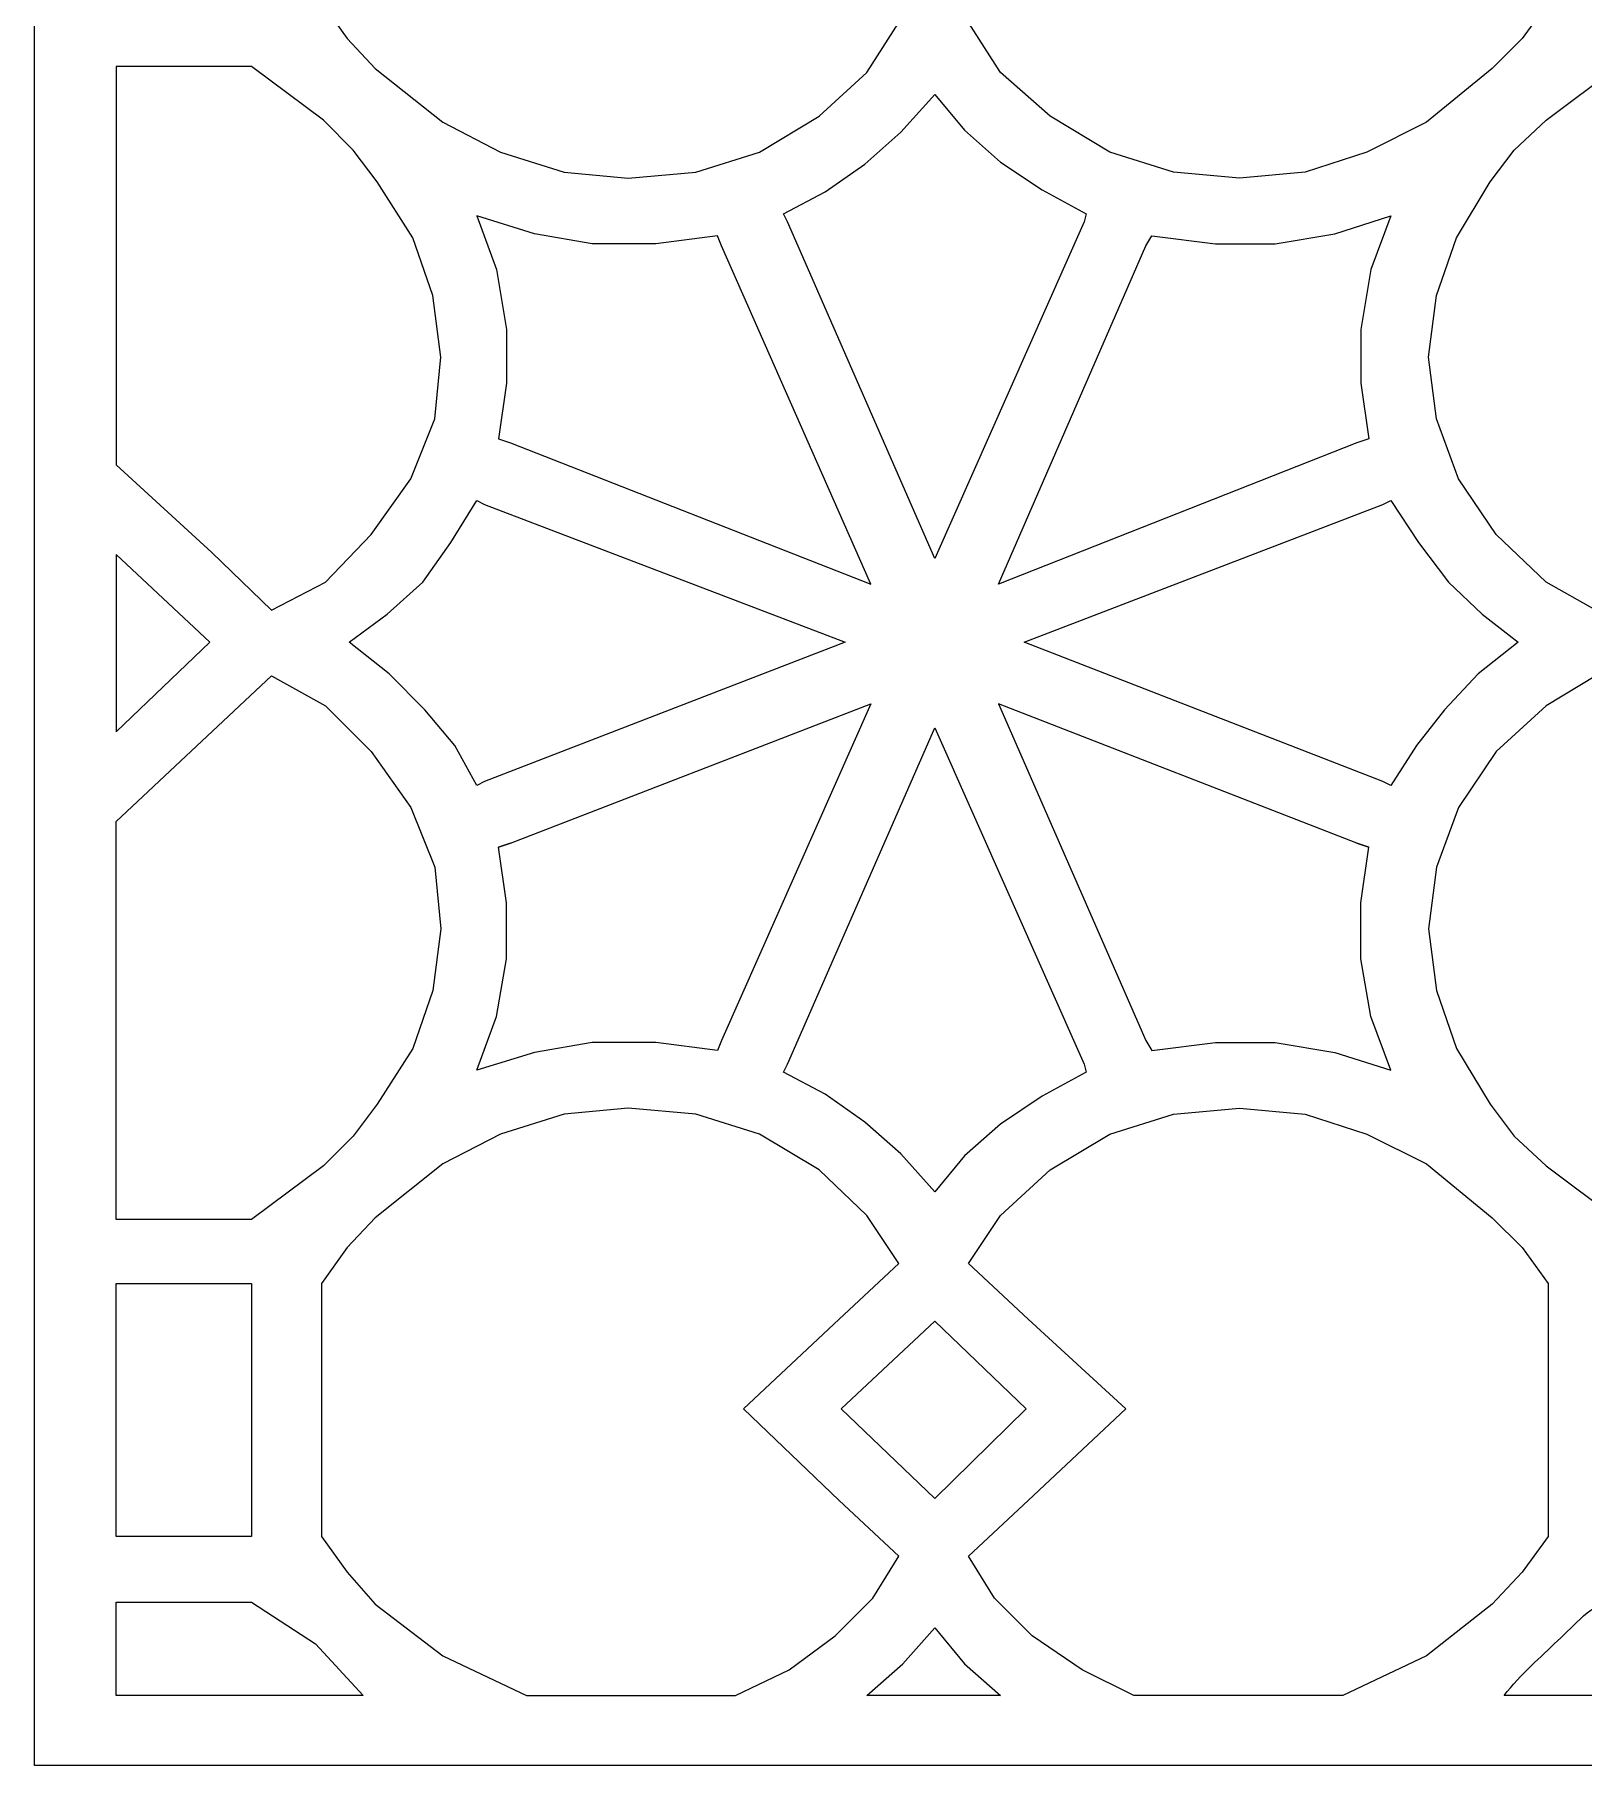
# Model space of a CAD drawing. Header units: centimetres. Extents: x -17.77 to -9.25, y -9 to -0.3.
# Drawn here: x -17.77 to -13.925, y -9 to -4.703 of the extents above; entities that cross this region are included whole.
import ezdxf

# ---------------------------------------------------------------- set-up
doc = ezdxf.new("R2010")
doc.units = ezdxf.units.CM
doc.header["$MEASUREMENT"] = 0
doc.layers.add('layer 1', color=7, linetype='Continuous')

msp = doc.modelspace()

# ---------------------------------------------------------------- linework, layer by layer
at = {"layer": 'layer 1', "color": 250}
for points, knots in [([(-9.24594, -9.00021), (-9.24594, -9.00021), (-9.24594, -1.95928), (-9.24594, -1.95928), (-9.24594, -1.95928), (-9.24594, -1.95928), (-9.24594, -0.2979), (-9.24594, -0.2979), (-9.24594, -0.2979), (-9.24594, -0.2979), (-12.1533, -0.2979), (-12.1533, -0.2979), (-12.1533, -0.2979), (-12.1533, -0.2979), (-14.85791, -0.2979), (-14.85791, -0.2979), (-14.85791, -0.2979), (-14.85791, -0.2979), (-17.77022, -0.2979), (-17.77022, -0.2979), (-17.77022, -0.2979), (-17.77022, -0.2979), (-17.77022, -1.95928), (-17.77022, -1.95928), (-17.77022, -1.95928), (-17.77022, -1.95928), (-17.77022, -9.00021), (-17.77022, -9.00021), (-17.77022, -9.00021), (-17.77022, -9.00021), (-9.24594, -9.00021), (-9.24594, -9.00021)], [0, 0, 0, 0, 0.1111111, 0.1111111, 0.1111111, 0.1111111, 0.2222222, 0.2222222, 0.2222222, 0.2222222, 0.3333333, 0.3333333, 0.3333333, 0.3333333, 0.4444444, 0.4444444, 0.4444444, 0.4444444, 0.5555556, 0.5555556, 0.5555556, 0.5555556, 0.6666667, 0.6666667, 0.6666667, 0.6666667, 0.7777778, 0.7777778, 0.7777778, 0.7777778, 1, 1, 1, 1]), ([(-15.62435, -4.67376), (-15.62435, -4.67376), (-15.70341, -4.79735), (-15.70341, -4.79735), (-15.70341, -4.79735), (-15.70341, -4.79735), (-15.82212, -4.90617), (-15.82212, -4.90617), (-15.82212, -4.90617), (-15.82212, -4.90617), (-15.97045, -4.99513), (-15.97045, -4.99513), (-15.97045, -4.99513), (-15.97045, -4.99513), (-16.12862, -5.0446), (-16.12862, -5.0446), (-16.12862, -5.0446), (-16.12862, -5.0446), (-16.29674, -5.05948), (-16.29674, -5.05948), (-16.29674, -5.05948), (-16.29674, -5.05948), (-16.455, -5.0446), (-16.455, -5.0446), (-16.455, -5.0446), (-16.455, -5.0446), (-16.61319, -4.99513), (-16.61319, -4.99513), (-16.61319, -4.99513), (-16.61319, -4.99513), (-16.75662, -4.92098), (-16.75662, -4.92098), (-16.75662, -4.92098), (-16.75662, -4.92098), (-16.92471, -4.78748), (-16.92471, -4.78748), (-16.92471, -4.78748), (-16.92471, -4.78748), (-16.99395, -4.71332), (-16.99395, -4.71332), (-16.99395, -4.71332), (-16.99395, -4.71332), (-17.05822, -4.62433), (-17.05822, -4.62433), (-17.05822, -4.62433), (-17.05822, -4.62433), (-17.05822, -4.31285), (-17.05822, -4.31285), (-17.05822, -4.31285), (-17.05822, -4.31285), (-17.05822, -3.99639), (-17.05822, -3.99639), (-17.05822, -3.99639), (-17.05822, -3.99639), (-16.99395, -3.90738), (-16.99395, -3.90738), (-16.99395, -3.90738), (-16.99395, -3.90738), (-16.92471, -3.82828), (-16.92471, -3.82828), (-16.92471, -3.82828), (-16.92471, -3.82828), (-16.75662, -3.69972), (-16.75662, -3.69972), (-16.75662, -3.69972), (-16.75662, -3.69972), (-16.61319, -3.62552), (-16.61319, -3.62552), (-16.61319, -3.62552), (-16.61319, -3.62552), (-16.455, -3.57613), (-16.455, -3.57613), (-16.455, -3.57613), (-16.455, -3.57613), (-16.29674, -3.56126), (-16.29674, -3.56126), (-16.29674, -3.56126), (-16.29674, -3.56126), (-16.12862, -3.57613), (-16.12862, -3.57613), (-16.12862, -3.57613), (-16.12862, -3.57613), (-15.97045, -3.62552), (-15.97045, -3.62552), (-15.97045, -3.62552), (-15.97045, -3.62552), (-15.82212, -3.71457), (-15.82212, -3.71457), (-15.82212, -3.71457), (-15.82212, -3.71457), (-15.70341, -3.82327), (-15.70341, -3.82327), (-15.70341, -3.82327), (-15.70341, -3.82327), (-15.62435, -3.94692), (-15.62435, -3.94692), (-15.62435, -3.94692), (-15.62435, -3.94692), (-15.77263, -4.08538), (-15.77263, -4.08538), (-15.77263, -4.08538), (-15.77263, -4.08538), (-16.01, -4.31285), (-16.01, -4.31285), (-16.01, -4.31285), (-16.01, -4.31285), (-15.62435, -4.67376), (-15.62435, -4.67376)], [0, 0, 0, 0, 0.0357143, 0.0357143, 0.0357143, 0.0357143, 0.0714286, 0.0714286, 0.0714286, 0.0714286, 0.1071429, 0.1071429, 0.1071429, 0.1071429, 0.1428571, 0.1428571, 0.1428571, 0.1428571, 0.1785714, 0.1785714, 0.1785714, 0.1785714, 0.2142857, 0.2142857, 0.2142857, 0.2142857, 0.25, 0.25, 0.25, 0.25, 0.2857143, 0.2857143, 0.2857143, 0.2857143, 0.3214286, 0.3214286, 0.3214286, 0.3214286, 0.3571429, 0.3571429, 0.3571429, 0.3571429, 0.3928571, 0.3928571, 0.3928571, 0.3928571, 0.4285714, 0.4285714, 0.4285714, 0.4285714, 0.4642857, 0.4642857, 0.4642857, 0.4642857, 0.5, 0.5, 0.5, 0.5, 0.5357143, 0.5357143, 0.5357143, 0.5357143, 0.5714286, 0.5714286, 0.5714286, 0.5714286, 0.6071429, 0.6071429, 0.6071429, 0.6071429, 0.6428571, 0.6428571, 0.6428571, 0.6428571, 0.6785714, 0.6785714, 0.6785714, 0.6785714, 0.7142857, 0.7142857, 0.7142857, 0.7142857, 0.75, 0.75, 0.75, 0.75, 0.7857143, 0.7857143, 0.7857143, 0.7857143, 0.8214286, 0.8214286, 0.8214286, 0.8214286, 0.8571429, 0.8571429, 0.8571429, 0.8571429, 0.8928571, 0.8928571, 0.8928571, 0.8928571, 0.9285714, 0.9285714, 0.9285714, 0.9285714, 1, 1, 1, 1]), ([(-15.06062, -4.31285), (-15.06062, -4.31285), (-15.30291, -4.5353), (-15.30291, -4.5353), (-15.30291, -4.5353), (-15.30291, -4.5353), (-15.45124, -4.67376), (-15.45124, -4.67376), (-15.45124, -4.67376), (-15.45124, -4.67376), (-15.37212, -4.79735), (-15.37212, -4.79735), (-15.37212, -4.79735), (-15.37212, -4.79735), (-15.24849, -4.90617), (-15.24849, -4.90617), (-15.24849, -4.90617), (-15.24849, -4.90617), (-15.1002, -4.99513), (-15.1002, -4.99513), (-15.1002, -4.99513), (-15.1002, -4.99513), (-14.94199, -5.0446), (-14.94199, -5.0446), (-14.94199, -5.0446), (-14.94199, -5.0446), (-14.77881, -5.05948), (-14.77881, -5.05948), (-14.77881, -5.05948), (-14.77881, -5.05948), (-14.61562, -5.0446), (-14.61562, -5.0446), (-14.61562, -5.0446), (-14.61562, -5.0446), (-14.46237, -4.99513), (-14.46237, -4.99513), (-14.46237, -4.99513), (-14.46237, -4.99513), (-14.31399, -4.92098), (-14.31399, -4.92098), (-14.31399, -4.92098), (-14.31399, -4.92098), (-14.15082, -4.78748), (-14.15082, -4.78748), (-14.15082, -4.78748), (-14.15082, -4.78748), (-14.07668, -4.71332), (-14.07668, -4.71332), (-14.07668, -4.71332), (-14.07668, -4.71332), (-14.0124, -4.62433), (-14.0124, -4.62433), (-14.0124, -4.62433), (-14.0124, -4.62433), (-14.0124, -4.31285), (-14.0124, -4.31285), (-14.0124, -4.31285), (-14.0124, -4.31285), (-14.0124, -3.99639), (-14.0124, -3.99639), (-14.0124, -3.99639), (-14.0124, -3.99639), (-14.07668, -3.90738), (-14.07668, -3.90738), (-14.07668, -3.90738), (-14.07668, -3.90738), (-14.15082, -3.82828), (-14.15082, -3.82828), (-14.15082, -3.82828), (-14.15082, -3.82828), (-14.31399, -3.69972), (-14.31399, -3.69972), (-14.31399, -3.69972), (-14.31399, -3.69972), (-14.46237, -3.62552), (-14.46237, -3.62552), (-14.46237, -3.62552), (-14.46237, -3.62552), (-14.61562, -3.57613), (-14.61562, -3.57613), (-14.61562, -3.57613), (-14.61562, -3.57613), (-14.77881, -3.56126), (-14.77881, -3.56126), (-14.77881, -3.56126), (-14.77881, -3.56126), (-14.94199, -3.57613), (-14.94199, -3.57613), (-14.94199, -3.57613), (-14.94199, -3.57613), (-15.1002, -3.62552), (-15.1002, -3.62552), (-15.1002, -3.62552), (-15.1002, -3.62552), (-15.24849, -3.71457), (-15.24849, -3.71457), (-15.24849, -3.71457), (-15.24849, -3.71457), (-15.37212, -3.82327), (-15.37212, -3.82327), (-15.37212, -3.82327), (-15.37212, -3.82327), (-15.45124, -3.94692), (-15.45124, -3.94692), (-15.45124, -3.94692), (-15.45124, -3.94692), (-15.30291, -4.08538), (-15.30291, -4.08538), (-15.30291, -4.08538), (-15.30291, -4.08538), (-15.06062, -4.31285), (-15.06062, -4.31285)], [0, 0, 0, 0, 0.0344828, 0.0344828, 0.0344828, 0.0344828, 0.0689655, 0.0689655, 0.0689655, 0.0689655, 0.1034483, 0.1034483, 0.1034483, 0.1034483, 0.137931, 0.137931, 0.137931, 0.137931, 0.1724138, 0.1724138, 0.1724138, 0.1724138, 0.2068966, 0.2068966, 0.2068966, 0.2068966, 0.2413793, 0.2413793, 0.2413793, 0.2413793, 0.2758621, 0.2758621, 0.2758621, 0.2758621, 0.3103448, 0.3103448, 0.3103448, 0.3103448, 0.3448276, 0.3448276, 0.3448276, 0.3448276, 0.3793103, 0.3793103, 0.3793103, 0.3793103, 0.4137931, 0.4137931, 0.4137931, 0.4137931, 0.4482759, 0.4482759, 0.4482759, 0.4482759, 0.4827586, 0.4827586, 0.4827586, 0.4827586, 0.5172414, 0.5172414, 0.5172414, 0.5172414, 0.5517241, 0.5517241, 0.5517241, 0.5517241, 0.5862069, 0.5862069, 0.5862069, 0.5862069, 0.6206897, 0.6206897, 0.6206897, 0.6206897, 0.6551724, 0.6551724, 0.6551724, 0.6551724, 0.6896552, 0.6896552, 0.6896552, 0.6896552, 0.7241379, 0.7241379, 0.7241379, 0.7241379, 0.7586207, 0.7586207, 0.7586207, 0.7586207, 0.7931034, 0.7931034, 0.7931034, 0.7931034, 0.8275862, 0.8275862, 0.8275862, 0.8275862, 0.862069, 0.862069, 0.862069, 0.862069, 0.8965517, 0.8965517, 0.8965517, 0.8965517, 0.9310345, 0.9310345, 0.9310345, 0.9310345, 1, 1, 1, 1]), ([(-17.23128, -4.78255), (-17.23128, -4.78255), (-17.05325, -4.91605), (-17.05325, -4.91605), (-17.05325, -4.91605), (-17.05325, -4.91605), (-16.9791, -4.99021), (-16.9791, -4.99021), (-16.9791, -4.99021), (-16.9791, -4.99021), (-16.91976, -5.06933), (-16.91976, -5.06933), (-16.91976, -5.06933), (-16.91976, -5.06933), (-16.83076, -5.20779), (-16.83076, -5.20779), (-16.83076, -5.20779), (-16.83076, -5.20779), (-16.78134, -5.35118), (-16.78134, -5.35118), (-16.78134, -5.35118), (-16.78134, -5.35118), (-16.76153, -5.50446), (-16.76153, -5.50446), (-16.76153, -5.50446), (-16.76153, -5.50446), (-16.77639, -5.6577), (-16.77639, -5.6577), (-16.77639, -5.6577), (-16.77639, -5.6577), (-16.83569, -5.80607), (-16.83569, -5.80607), (-16.83569, -5.80607), (-16.83569, -5.80607), (-16.93458, -5.94448), (-16.93458, -5.94448), (-16.93458, -5.94448), (-16.93458, -5.94448), (-17.04834, -6.06315), (-17.04834, -6.06315), (-17.04834, -6.06315), (-17.04834, -6.06315), (-17.18183, -6.13237), (-17.18183, -6.13237), (-17.18183, -6.13237), (-17.18183, -6.13237), (-17.3302, -5.98899), (-17.3302, -5.98899), (-17.3302, -5.98899), (-17.3302, -5.98899), (-17.5675, -5.77143), (-17.5675, -5.77143), (-17.5675, -5.77143), (-17.5675, -5.77143), (-17.5675, -4.78255), (-17.5675, -4.78255), (-17.5675, -4.78255), (-17.5675, -4.78255), (-17.23128, -4.78255), (-17.23128, -4.78255)], [0, 0, 0, 0, 0.0625, 0.0625, 0.0625, 0.0625, 0.125, 0.125, 0.125, 0.125, 0.1875, 0.1875, 0.1875, 0.1875, 0.25, 0.25, 0.25, 0.25, 0.3125, 0.3125, 0.3125, 0.3125, 0.375, 0.375, 0.375, 0.375, 0.4375, 0.4375, 0.4375, 0.4375, 0.5, 0.5, 0.5, 0.5, 0.5625, 0.5625, 0.5625, 0.5625, 0.625, 0.625, 0.625, 0.625, 0.6875, 0.6875, 0.6875, 0.6875, 0.75, 0.75, 0.75, 0.75, 0.8125, 0.8125, 0.8125, 0.8125, 0.875, 0.875, 0.875, 0.875, 1, 1, 1, 1]), ([(-13.50807, -5.77143), (-13.50807, -5.77143), (-13.27077, -5.98899), (-13.27077, -5.98899), (-13.27077, -5.98899), (-13.27077, -5.98899), (-13.12239, -6.13237), (-13.12239, -6.13237), (-13.12239, -6.13237), (-13.12239, -6.13237), (-12.98889, -6.06315), (-12.98889, -6.06315), (-12.98889, -6.06315), (-12.98889, -6.06315), (-12.87519, -5.94448), (-12.87519, -5.94448), (-12.87519, -5.94448), (-12.87519, -5.94448), (-12.77131, -5.80607), (-12.77131, -5.80607), (-12.77131, -5.80607), (-12.77131, -5.80607), (-12.71694, -5.6577), (-12.71694, -5.6577), (-12.71694, -5.6577), (-12.71694, -5.6577), (-12.70217, -5.50446), (-12.70217, -5.50446), (-12.70217, -5.50446), (-12.70217, -5.50446), (-12.72191, -5.35118), (-12.72191, -5.35118), (-12.72191, -5.35118), (-12.72191, -5.35118), (-12.77131, -5.20779), (-12.77131, -5.20779), (-12.77131, -5.20779), (-12.77131, -5.20779), (-12.86033, -5.06933), (-12.86033, -5.06933), (-12.86033, -5.06933), (-12.86033, -5.06933), (-12.9246, -4.98034), (-12.9246, -4.98034), (-12.9246, -4.98034), (-12.9246, -4.98034), (-12.99879, -4.90617), (-12.99879, -4.90617), (-12.99879, -4.90617), (-12.99879, -4.90617), (-13.17185, -4.78255), (-13.17185, -4.78255), (-13.17185, -4.78255), (-13.17185, -4.78255), (-13.50807, -4.78255), (-13.50807, -4.78255), (-13.50807, -4.78255), (-13.50807, -4.78255), (-13.83934, -4.78255), (-13.83934, -4.78255), (-13.83934, -4.78255), (-13.83934, -4.78255), (-14.01736, -4.91605), (-14.01736, -4.91605), (-14.01736, -4.91605), (-14.01736, -4.91605), (-14.09646, -4.99021), (-14.09646, -4.99021), (-14.09646, -4.99021), (-14.09646, -4.99021), (-14.15582, -5.06933), (-14.15582, -5.06933), (-14.15582, -5.06933), (-14.15582, -5.06933), (-14.23984, -5.20779), (-14.23984, -5.20779), (-14.23984, -5.20779), (-14.23984, -5.20779), (-14.2893, -5.35118), (-14.2893, -5.35118), (-14.2893, -5.35118), (-14.2893, -5.35118), (-14.30909, -5.50446), (-14.30909, -5.50446), (-14.30909, -5.50446), (-14.30909, -5.50446), (-14.2893, -5.6577), (-14.2893, -5.6577), (-14.2893, -5.6577), (-14.2893, -5.6577), (-14.23493, -5.80607), (-14.23493, -5.80607), (-14.23493, -5.80607), (-14.23493, -5.80607), (-14.14096, -5.94448), (-14.14096, -5.94448), (-14.14096, -5.94448), (-14.14096, -5.94448), (-14.01736, -6.06315), (-14.01736, -6.06315), (-14.01736, -6.06315), (-14.01736, -6.06315), (-13.89376, -6.13237), (-13.89376, -6.13237), (-13.89376, -6.13237), (-13.89376, -6.13237), (-13.50807, -5.77143), (-13.50807, -5.77143)], [0, 0, 0, 0, 0.0357143, 0.0357143, 0.0357143, 0.0357143, 0.0714286, 0.0714286, 0.0714286, 0.0714286, 0.1071429, 0.1071429, 0.1071429, 0.1071429, 0.1428571, 0.1428571, 0.1428571, 0.1428571, 0.1785714, 0.1785714, 0.1785714, 0.1785714, 0.2142857, 0.2142857, 0.2142857, 0.2142857, 0.25, 0.25, 0.25, 0.25, 0.2857143, 0.2857143, 0.2857143, 0.2857143, 0.3214286, 0.3214286, 0.3214286, 0.3214286, 0.3571429, 0.3571429, 0.3571429, 0.3571429, 0.3928571, 0.3928571, 0.3928571, 0.3928571, 0.4285714, 0.4285714, 0.4285714, 0.4285714, 0.4642857, 0.4642857, 0.4642857, 0.4642857, 0.5, 0.5, 0.5, 0.5, 0.5357143, 0.5357143, 0.5357143, 0.5357143, 0.5714286, 0.5714286, 0.5714286, 0.5714286, 0.6071429, 0.6071429, 0.6071429, 0.6071429, 0.6428571, 0.6428571, 0.6428571, 0.6428571, 0.6785714, 0.6785714, 0.6785714, 0.6785714, 0.7142857, 0.7142857, 0.7142857, 0.7142857, 0.75, 0.75, 0.75, 0.75, 0.7857143, 0.7857143, 0.7857143, 0.7857143, 0.8214286, 0.8214286, 0.8214286, 0.8214286, 0.8571429, 0.8571429, 0.8571429, 0.8571429, 0.8928571, 0.8928571, 0.8928571, 0.8928571, 0.9285714, 0.9285714, 0.9285714, 0.9285714, 1, 1, 1, 1]), ([(-15.15955, -5.14842), (-15.15955, -5.14842), (-15.26833, -5.08911), (-15.26833, -5.08911), (-15.26833, -5.08911), (-15.26833, -5.08911), (-15.37212, -5.01988), (-15.37212, -5.01988), (-15.37212, -5.01988), (-15.37212, -5.01988), (-15.46116, -4.94079), (-15.46116, -4.94079), (-15.46116, -4.94079), (-15.46116, -4.94079), (-15.5353, -4.85178), (-15.5353, -4.85178), (-15.5353, -4.85178), (-15.5353, -4.85178), (-15.61935, -4.94573), (-15.61935, -4.94573), (-15.61935, -4.94573), (-15.61935, -4.94573), (-15.70838, -5.02481), (-15.70838, -5.02481), (-15.70838, -5.02481), (-15.70838, -5.02481), (-15.80722, -5.09405), (-15.80722, -5.09405), (-15.80722, -5.09405), (-15.80722, -5.09405), (-15.91111, -5.14842), (-15.91111, -5.14842), (-15.91111, -5.14842), (-15.91111, -5.14842), (-15.90119, -5.16821), (-15.90119, -5.16821), (-15.90119, -5.16821), (-15.90119, -5.16821), (-15.5353, -6.00386), (-15.5353, -6.00386), (-15.5353, -6.00386), (-15.5353, -6.00386), (-15.16446, -5.16821), (-15.16446, -5.16821), (-15.16446, -5.16821), (-15.16446, -5.16821), (-15.15955, -5.14842), (-15.15955, -5.14842)], [0, 0, 0, 0, 0.0769231, 0.0769231, 0.0769231, 0.0769231, 0.1538462, 0.1538462, 0.1538462, 0.1538462, 0.2307692, 0.2307692, 0.2307692, 0.2307692, 0.3076923, 0.3076923, 0.3076923, 0.3076923, 0.3846154, 0.3846154, 0.3846154, 0.3846154, 0.4615385, 0.4615385, 0.4615385, 0.4615385, 0.5384615, 0.5384615, 0.5384615, 0.5384615, 0.6153846, 0.6153846, 0.6153846, 0.6153846, 0.6923077, 0.6923077, 0.6923077, 0.6923077, 0.7692308, 0.7692308, 0.7692308, 0.7692308, 0.8461538, 0.8461538, 0.8461538, 0.8461538, 1, 1, 1, 1]), ([(-16.5885, -5.71704), (-16.5885, -5.71704), (-16.61813, -5.70716), (-16.61813, -5.70716), (-16.61813, -5.70716), (-16.61813, -5.70716), (-16.59837, -5.56871), (-16.59837, -5.56871), (-16.59837, -5.56871), (-16.59837, -5.56871), (-16.59837, -5.43522), (-16.59837, -5.43522), (-16.59837, -5.43522), (-16.59837, -5.43522), (-16.62307, -5.2869), (-16.62307, -5.2869), (-16.62307, -5.2869), (-16.62307, -5.2869), (-16.67255, -5.1534), (-16.67255, -5.1534), (-16.67255, -5.1534), (-16.67255, -5.1534), (-16.52915, -5.19788), (-16.52915, -5.19788), (-16.52915, -5.19788), (-16.52915, -5.19788), (-16.38577, -5.22257), (-16.38577, -5.22257), (-16.38577, -5.22257), (-16.38577, -5.22257), (-16.22756, -5.22257), (-16.22756, -5.22257), (-16.22756, -5.22257), (-16.22756, -5.22257), (-16.07426, -5.20279), (-16.07426, -5.20279), (-16.07426, -5.20279), (-16.07426, -5.20279), (-16.06438, -5.22756), (-16.06438, -5.22756), (-16.06438, -5.22756), (-16.06438, -5.22756), (-15.69352, -6.0681), (-15.69352, -6.0681), (-15.69352, -6.0681), (-15.69352, -6.0681), (-16.5885, -5.71704), (-16.5885, -5.71704)], [0, 0, 0, 0, 0.0769231, 0.0769231, 0.0769231, 0.0769231, 0.1538462, 0.1538462, 0.1538462, 0.1538462, 0.2307692, 0.2307692, 0.2307692, 0.2307692, 0.3076923, 0.3076923, 0.3076923, 0.3076923, 0.3846154, 0.3846154, 0.3846154, 0.3846154, 0.4615385, 0.4615385, 0.4615385, 0.4615385, 0.5384615, 0.5384615, 0.5384615, 0.5384615, 0.6153846, 0.6153846, 0.6153846, 0.6153846, 0.6923077, 0.6923077, 0.6923077, 0.6923077, 0.7692308, 0.7692308, 0.7692308, 0.7692308, 0.8461538, 0.8461538, 0.8461538, 0.8461538, 1, 1, 1, 1]), ([(-14.48708, -5.71704), (-14.48708, -5.71704), (-14.45742, -5.70716), (-14.45742, -5.70716), (-14.45742, -5.70716), (-14.45742, -5.70716), (-14.47718, -5.56871), (-14.47718, -5.56871), (-14.47718, -5.56871), (-14.47718, -5.56871), (-14.47718, -5.43522), (-14.47718, -5.43522), (-14.47718, -5.43522), (-14.47718, -5.43522), (-14.45249, -5.2869), (-14.45249, -5.2869), (-14.45249, -5.2869), (-14.45249, -5.2869), (-14.40302, -5.1534), (-14.40302, -5.1534), (-14.40302, -5.1534), (-14.40302, -5.1534), (-14.54148, -5.19788), (-14.54148, -5.19788), (-14.54148, -5.19788), (-14.54148, -5.19788), (-14.68979, -5.22257), (-14.68979, -5.22257), (-14.68979, -5.22257), (-14.68979, -5.22257), (-14.83815, -5.22257), (-14.83815, -5.22257), (-14.83815, -5.22257), (-14.83815, -5.22257), (-14.99634, -5.20279), (-14.99634, -5.20279), (-14.99634, -5.20279), (-14.99634, -5.20279), (-15.01118, -5.22756), (-15.01118, -5.22756), (-15.01118, -5.22756), (-15.01118, -5.22756), (-15.3771, -6.0681), (-15.3771, -6.0681), (-15.3771, -6.0681), (-15.3771, -6.0681), (-14.48708, -5.71704), (-14.48708, -5.71704)], [0, 0, 0, 0, 0.0769231, 0.0769231, 0.0769231, 0.0769231, 0.1538462, 0.1538462, 0.1538462, 0.1538462, 0.2307692, 0.2307692, 0.2307692, 0.2307692, 0.3076923, 0.3076923, 0.3076923, 0.3076923, 0.3846154, 0.3846154, 0.3846154, 0.3846154, 0.4615385, 0.4615385, 0.4615385, 0.4615385, 0.5384615, 0.5384615, 0.5384615, 0.5384615, 0.6153846, 0.6153846, 0.6153846, 0.6153846, 0.6923077, 0.6923077, 0.6923077, 0.6923077, 0.7692308, 0.7692308, 0.7692308, 0.7692308, 0.8461538, 0.8461538, 0.8461538, 0.8461538, 1, 1, 1, 1]), ([(-16.65276, -6.5576), (-16.65276, -6.5576), (-15.75776, -6.21152), (-15.75776, -6.21152), (-15.75776, -6.21152), (-15.75776, -6.21152), (-16.65276, -5.87032), (-16.65276, -5.87032), (-16.65276, -5.87032), (-16.65276, -5.87032), (-16.67255, -5.86043), (-16.67255, -5.86043), (-16.67255, -5.86043), (-16.67255, -5.86043), (-16.7368, -5.96427), (-16.7368, -5.96427), (-16.7368, -5.96427), (-16.7368, -5.96427), (-16.80605, -6.06315), (-16.80605, -6.06315), (-16.80605, -6.06315), (-16.80605, -6.06315), (-16.89503, -6.14226), (-16.89503, -6.14226), (-16.89503, -6.14226), (-16.89503, -6.14226), (-16.98899, -6.21152), (-16.98899, -6.21152), (-16.98899, -6.21152), (-16.98899, -6.21152), (-16.89012, -6.2906), (-16.89012, -6.2906), (-16.89012, -6.2906), (-16.89012, -6.2906), (-16.80108, -6.37961), (-16.80108, -6.37961), (-16.80108, -6.37961), (-16.80108, -6.37961), (-16.72692, -6.46862), (-16.72692, -6.46862), (-16.72692, -6.46862), (-16.72692, -6.46862), (-16.67255, -6.56754), (-16.67255, -6.56754), (-16.67255, -6.56754), (-16.67255, -6.56754), (-16.65276, -6.5576), (-16.65276, -6.5576)], [0, 0, 0, 0, 0.0769231, 0.0769231, 0.0769231, 0.0769231, 0.1538462, 0.1538462, 0.1538462, 0.1538462, 0.2307692, 0.2307692, 0.2307692, 0.2307692, 0.3076923, 0.3076923, 0.3076923, 0.3076923, 0.3846154, 0.3846154, 0.3846154, 0.3846154, 0.4615385, 0.4615385, 0.4615385, 0.4615385, 0.5384615, 0.5384615, 0.5384615, 0.5384615, 0.6153846, 0.6153846, 0.6153846, 0.6153846, 0.6923077, 0.6923077, 0.6923077, 0.6923077, 0.7692308, 0.7692308, 0.7692308, 0.7692308, 0.8461538, 0.8461538, 0.8461538, 0.8461538, 1, 1, 1, 1]), ([(-14.40302, -5.86043), (-14.40302, -5.86043), (-14.42282, -5.87032), (-14.42282, -5.87032), (-14.42282, -5.87032), (-14.42282, -5.87032), (-15.31282, -6.21152), (-15.31282, -6.21152), (-15.31282, -6.21152), (-15.31282, -6.21152), (-14.42282, -6.5576), (-14.42282, -6.5576), (-14.42282, -6.5576), (-14.42282, -6.5576), (-14.40302, -6.56754), (-14.40302, -6.56754), (-14.40302, -6.56754), (-14.40302, -6.56754), (-14.33879, -6.46862), (-14.33879, -6.46862), (-14.33879, -6.46862), (-14.33879, -6.46862), (-14.26951, -6.37961), (-14.26951, -6.37961), (-14.26951, -6.37961), (-14.26951, -6.37961), (-14.18547, -6.2906), (-14.18547, -6.2906), (-14.18547, -6.2906), (-14.18547, -6.2906), (-14.08654, -6.21152), (-14.08654, -6.21152), (-14.08654, -6.21152), (-14.08654, -6.21152), (-14.17559, -6.14226), (-14.17559, -6.14226), (-14.17559, -6.14226), (-14.17559, -6.14226), (-14.25963, -6.06315), (-14.25963, -6.06315), (-14.25963, -6.06315), (-14.25963, -6.06315), (-14.3338, -5.96427), (-14.3338, -5.96427), (-14.3338, -5.96427), (-14.3338, -5.96427), (-14.40302, -5.86043), (-14.40302, -5.86043)], [0, 0, 0, 0, 0.0769231, 0.0769231, 0.0769231, 0.0769231, 0.1538462, 0.1538462, 0.1538462, 0.1538462, 0.2307692, 0.2307692, 0.2307692, 0.2307692, 0.3076923, 0.3076923, 0.3076923, 0.3076923, 0.3846154, 0.3846154, 0.3846154, 0.3846154, 0.4615385, 0.4615385, 0.4615385, 0.4615385, 0.5384615, 0.5384615, 0.5384615, 0.5384615, 0.6153846, 0.6153846, 0.6153846, 0.6153846, 0.6923077, 0.6923077, 0.6923077, 0.6923077, 0.7692308, 0.7692308, 0.7692308, 0.7692308, 0.8461538, 0.8461538, 0.8461538, 0.8461538, 1, 1, 1, 1]), ([(-17.5675, -5.99396), (-17.5675, -5.99396), (-17.33511, -6.21152), (-17.33511, -6.21152), (-17.33511, -6.21152), (-17.33511, -6.21152), (-17.5675, -6.43398), (-17.5675, -6.43398), (-17.5675, -6.43398), (-17.5675, -6.43398), (-17.5675, -5.99396), (-17.5675, -5.99396)], [0, 0, 0, 0, 0.25, 0.25, 0.25, 0.25, 0.5, 0.5, 0.5, 0.5, 1, 1, 1, 1]), ([(-17.5675, -6.65653), (-17.5675, -6.65653), (-17.5675, -7.64542), (-17.5675, -7.64542), (-17.5675, -7.64542), (-17.5675, -7.64542), (-17.23128, -7.64542), (-17.23128, -7.64542), (-17.23128, -7.64542), (-17.23128, -7.64542), (-17.05325, -7.51192), (-17.05325, -7.51192), (-17.05325, -7.51192), (-17.05325, -7.51192), (-16.9791, -7.43774), (-16.9791, -7.43774), (-16.9791, -7.43774), (-16.9791, -7.43774), (-16.91976, -7.3586), (-16.91976, -7.3586), (-16.91976, -7.3586), (-16.91976, -7.3586), (-16.83076, -7.22018), (-16.83076, -7.22018), (-16.83076, -7.22018), (-16.83076, -7.22018), (-16.78134, -7.07679), (-16.78134, -7.07679), (-16.78134, -7.07679), (-16.78134, -7.07679), (-16.76153, -6.9235), (-16.76153, -6.9235), (-16.76153, -6.9235), (-16.76153, -6.9235), (-16.77639, -6.77023), (-16.77639, -6.77023), (-16.77639, -6.77023), (-16.77639, -6.77023), (-16.83569, -6.62187), (-16.83569, -6.62187), (-16.83569, -6.62187), (-16.83569, -6.62187), (-16.93458, -6.48343), (-16.93458, -6.48343), (-16.93458, -6.48343), (-16.93458, -6.48343), (-17.04834, -6.36975), (-17.04834, -6.36975), (-17.04834, -6.36975), (-17.04834, -6.36975), (-17.18183, -6.29556), (-17.18183, -6.29556), (-17.18183, -6.29556), (-17.18183, -6.29556), (-17.5675, -6.65653), (-17.5675, -6.65653)], [0, 0, 0, 0, 0.0666667, 0.0666667, 0.0666667, 0.0666667, 0.1333333, 0.1333333, 0.1333333, 0.1333333, 0.2, 0.2, 0.2, 0.2, 0.2666667, 0.2666667, 0.2666667, 0.2666667, 0.3333333, 0.3333333, 0.3333333, 0.3333333, 0.4, 0.4, 0.4, 0.4, 0.4666667, 0.4666667, 0.4666667, 0.4666667, 0.5333333, 0.5333333, 0.5333333, 0.5333333, 0.6, 0.6, 0.6, 0.6, 0.6666667, 0.6666667, 0.6666667, 0.6666667, 0.7333333, 0.7333333, 0.7333333, 0.7333333, 0.8, 0.8, 0.8, 0.8, 0.8666667, 0.8666667, 0.8666667, 0.8666667, 1, 1, 1, 1]), ([(-13.50807, -6.65653), (-13.50807, -6.65653), (-13.27077, -6.43896), (-13.27077, -6.43896), (-13.27077, -6.43896), (-13.27077, -6.43896), (-13.12239, -6.29556), (-13.12239, -6.29556), (-13.12239, -6.29556), (-13.12239, -6.29556), (-12.98889, -6.36975), (-12.98889, -6.36975), (-12.98889, -6.36975), (-12.98889, -6.36975), (-12.87519, -6.48343), (-12.87519, -6.48343), (-12.87519, -6.48343), (-12.87519, -6.48343), (-12.77131, -6.62187), (-12.77131, -6.62187), (-12.77131, -6.62187), (-12.77131, -6.62187), (-12.71694, -6.77023), (-12.71694, -6.77023), (-12.71694, -6.77023), (-12.71694, -6.77023), (-12.70217, -6.9235), (-12.70217, -6.9235), (-12.70217, -6.9235), (-12.70217, -6.9235), (-12.72191, -7.07679), (-12.72191, -7.07679), (-12.72191, -7.07679), (-12.72191, -7.07679), (-12.77131, -7.22018), (-12.77131, -7.22018), (-12.77131, -7.22018), (-12.77131, -7.22018), (-12.86033, -7.3586), (-12.86033, -7.3586), (-12.86033, -7.3586), (-12.86033, -7.3586), (-12.9246, -7.44764), (-12.9246, -7.44764), (-12.9246, -7.44764), (-12.9246, -7.44764), (-12.99879, -7.52175), (-12.99879, -7.52175), (-12.99879, -7.52175), (-12.99879, -7.52175), (-13.17185, -7.64542), (-13.17185, -7.64542), (-13.17185, -7.64542), (-13.17185, -7.64542), (-13.50807, -7.64542), (-13.50807, -7.64542), (-13.50807, -7.64542), (-13.50807, -7.64542), (-13.83934, -7.64542), (-13.83934, -7.64542), (-13.83934, -7.64542), (-13.83934, -7.64542), (-14.01736, -7.51192), (-14.01736, -7.51192), (-14.01736, -7.51192), (-14.01736, -7.51192), (-14.09646, -7.43774), (-14.09646, -7.43774), (-14.09646, -7.43774), (-14.09646, -7.43774), (-14.15582, -7.3586), (-14.15582, -7.3586), (-14.15582, -7.3586), (-14.15582, -7.3586), (-14.23984, -7.22018), (-14.23984, -7.22018), (-14.23984, -7.22018), (-14.23984, -7.22018), (-14.2893, -7.07679), (-14.2893, -7.07679), (-14.2893, -7.07679), (-14.2893, -7.07679), (-14.30909, -6.9235), (-14.30909, -6.9235), (-14.30909, -6.9235), (-14.30909, -6.9235), (-14.2893, -6.77023), (-14.2893, -6.77023), (-14.2893, -6.77023), (-14.2893, -6.77023), (-14.23493, -6.62187), (-14.23493, -6.62187), (-14.23493, -6.62187), (-14.23493, -6.62187), (-14.14096, -6.48343), (-14.14096, -6.48343), (-14.14096, -6.48343), (-14.14096, -6.48343), (-14.01736, -6.36975), (-14.01736, -6.36975), (-14.01736, -6.36975), (-14.01736, -6.36975), (-13.89376, -6.29556), (-13.89376, -6.29556), (-13.89376, -6.29556), (-13.89376, -6.29556), (-13.50807, -6.65653), (-13.50807, -6.65653)], [0, 0, 0, 0, 0.0357143, 0.0357143, 0.0357143, 0.0357143, 0.0714286, 0.0714286, 0.0714286, 0.0714286, 0.1071429, 0.1071429, 0.1071429, 0.1071429, 0.1428571, 0.1428571, 0.1428571, 0.1428571, 0.1785714, 0.1785714, 0.1785714, 0.1785714, 0.2142857, 0.2142857, 0.2142857, 0.2142857, 0.25, 0.25, 0.25, 0.25, 0.2857143, 0.2857143, 0.2857143, 0.2857143, 0.3214286, 0.3214286, 0.3214286, 0.3214286, 0.3571429, 0.3571429, 0.3571429, 0.3571429, 0.3928571, 0.3928571, 0.3928571, 0.3928571, 0.4285714, 0.4285714, 0.4285714, 0.4285714, 0.4642857, 0.4642857, 0.4642857, 0.4642857, 0.5, 0.5, 0.5, 0.5, 0.5357143, 0.5357143, 0.5357143, 0.5357143, 0.5714286, 0.5714286, 0.5714286, 0.5714286, 0.6071429, 0.6071429, 0.6071429, 0.6071429, 0.6428571, 0.6428571, 0.6428571, 0.6428571, 0.6785714, 0.6785714, 0.6785714, 0.6785714, 0.7142857, 0.7142857, 0.7142857, 0.7142857, 0.75, 0.75, 0.75, 0.75, 0.7857143, 0.7857143, 0.7857143, 0.7857143, 0.8214286, 0.8214286, 0.8214286, 0.8214286, 0.8571429, 0.8571429, 0.8571429, 0.8571429, 0.8928571, 0.8928571, 0.8928571, 0.8928571, 0.9285714, 0.9285714, 0.9285714, 0.9285714, 1, 1, 1, 1]), ([(-16.61813, -6.72078), (-16.61813, -6.72078), (-16.59837, -6.8592), (-16.59837, -6.8592), (-16.59837, -6.8592), (-16.59837, -6.8592), (-16.59837, -6.9977), (-16.59837, -6.9977), (-16.59837, -6.9977), (-16.59837, -6.9977), (-16.62307, -7.14104), (-16.62307, -7.14104), (-16.62307, -7.14104), (-16.62307, -7.14104), (-16.67255, -7.27454), (-16.67255, -7.27454), (-16.67255, -7.27454), (-16.67255, -7.27454), (-16.52915, -7.23007), (-16.52915, -7.23007), (-16.52915, -7.23007), (-16.52915, -7.23007), (-16.38577, -7.20536), (-16.38577, -7.20536), (-16.38577, -7.20536), (-16.38577, -7.20536), (-16.22756, -7.20536), (-16.22756, -7.20536), (-16.22756, -7.20536), (-16.22756, -7.20536), (-16.07426, -7.2251), (-16.07426, -7.2251), (-16.07426, -7.2251), (-16.07426, -7.2251), (-16.06438, -7.20037), (-16.06438, -7.20037), (-16.06438, -7.20037), (-16.06438, -7.20037), (-15.69352, -6.36479), (-15.69352, -6.36479), (-15.69352, -6.36479), (-15.69352, -6.36479), (-16.5885, -6.71087), (-16.5885, -6.71087), (-16.5885, -6.71087), (-16.5885, -6.71087), (-16.61813, -6.72078), (-16.61813, -6.72078), (-16.61813, -6.72078), (-16.61813, -6.72078), (-16.5885, -6.71087), (-16.5885, -6.71087), (-16.5885, -6.71087), (-16.5885, -6.71087), (-16.61813, -6.72078), (-16.61813, -6.72078)], [0, 0, 0, 0, 0.0666667, 0.0666667, 0.0666667, 0.0666667, 0.1333333, 0.1333333, 0.1333333, 0.1333333, 0.2, 0.2, 0.2, 0.2, 0.2666667, 0.2666667, 0.2666667, 0.2666667, 0.3333333, 0.3333333, 0.3333333, 0.3333333, 0.4, 0.4, 0.4, 0.4, 0.4666667, 0.4666667, 0.4666667, 0.4666667, 0.5333333, 0.5333333, 0.5333333, 0.5333333, 0.6, 0.6, 0.6, 0.6, 0.6666667, 0.6666667, 0.6666667, 0.6666667, 0.7333333, 0.7333333, 0.7333333, 0.7333333, 0.8, 0.8, 0.8, 0.8, 0.8666667, 0.8666667, 0.8666667, 0.8666667, 1, 1, 1, 1]), ([(-14.45742, -6.72078), (-14.45742, -6.72078), (-14.47718, -6.8592), (-14.47718, -6.8592), (-14.47718, -6.8592), (-14.47718, -6.8592), (-14.47718, -6.9977), (-14.47718, -6.9977), (-14.47718, -6.9977), (-14.47718, -6.9977), (-14.45249, -7.14104), (-14.45249, -7.14104), (-14.45249, -7.14104), (-14.45249, -7.14104), (-14.40302, -7.27454), (-14.40302, -7.27454), (-14.40302, -7.27454), (-14.40302, -7.27454), (-14.54148, -7.23007), (-14.54148, -7.23007), (-14.54148, -7.23007), (-14.54148, -7.23007), (-14.68979, -7.20536), (-14.68979, -7.20536), (-14.68979, -7.20536), (-14.68979, -7.20536), (-14.83815, -7.20536), (-14.83815, -7.20536), (-14.83815, -7.20536), (-14.83815, -7.20536), (-14.99634, -7.2251), (-14.99634, -7.2251), (-14.99634, -7.2251), (-14.99634, -7.2251), (-15.01118, -7.20037), (-15.01118, -7.20037), (-15.01118, -7.20037), (-15.01118, -7.20037), (-15.3771, -6.36479), (-15.3771, -6.36479), (-15.3771, -6.36479), (-15.3771, -6.36479), (-14.48708, -6.71087), (-14.48708, -6.71087), (-14.48708, -6.71087), (-14.48708, -6.71087), (-14.45742, -6.72078), (-14.45742, -6.72078), (-14.45742, -6.72078), (-14.45742, -6.72078), (-14.48708, -6.71087), (-14.48708, -6.71087), (-14.48708, -6.71087), (-14.48708, -6.71087), (-14.45742, -6.72078), (-14.45742, -6.72078)], [0, 0, 0, 0, 0.0666667, 0.0666667, 0.0666667, 0.0666667, 0.1333333, 0.1333333, 0.1333333, 0.1333333, 0.2, 0.2, 0.2, 0.2, 0.2666667, 0.2666667, 0.2666667, 0.2666667, 0.3333333, 0.3333333, 0.3333333, 0.3333333, 0.4, 0.4, 0.4, 0.4, 0.4666667, 0.4666667, 0.4666667, 0.4666667, 0.5333333, 0.5333333, 0.5333333, 0.5333333, 0.6, 0.6, 0.6, 0.6, 0.6666667, 0.6666667, 0.6666667, 0.6666667, 0.7333333, 0.7333333, 0.7333333, 0.7333333, 0.8, 0.8, 0.8, 0.8, 0.8666667, 0.8666667, 0.8666667, 0.8666667, 1, 1, 1, 1]), ([(-15.90119, -7.25973), (-15.90119, -7.25973), (-15.91111, -7.27955), (-15.91111, -7.27955), (-15.91111, -7.27955), (-15.91111, -7.27955), (-15.80722, -7.33391), (-15.80722, -7.33391), (-15.80722, -7.33391), (-15.80722, -7.33391), (-15.70838, -7.40314), (-15.70838, -7.40314), (-15.70838, -7.40314), (-15.70838, -7.40314), (-15.61935, -7.48224), (-15.61935, -7.48224), (-15.61935, -7.48224), (-15.61935, -7.48224), (-15.5353, -7.57615), (-15.5353, -7.57615), (-15.5353, -7.57615), (-15.5353, -7.57615), (-15.46116, -7.4872), (-15.46116, -7.4872), (-15.46116, -7.4872), (-15.46116, -7.4872), (-15.37212, -7.40802), (-15.37212, -7.40802), (-15.37212, -7.40802), (-15.37212, -7.40802), (-15.26833, -7.33881), (-15.26833, -7.33881), (-15.26833, -7.33881), (-15.26833, -7.33881), (-15.15955, -7.27955), (-15.15955, -7.27955), (-15.15955, -7.27955), (-15.15955, -7.27955), (-15.16446, -7.25973), (-15.16446, -7.25973), (-15.16446, -7.25973), (-15.16446, -7.25973), (-15.5353, -6.42413), (-15.5353, -6.42413), (-15.5353, -6.42413), (-15.5353, -6.42413), (-15.90119, -7.25973), (-15.90119, -7.25973)], [0, 0, 0, 0, 0.0769231, 0.0769231, 0.0769231, 0.0769231, 0.1538462, 0.1538462, 0.1538462, 0.1538462, 0.2307692, 0.2307692, 0.2307692, 0.2307692, 0.3076923, 0.3076923, 0.3076923, 0.3076923, 0.3846154, 0.3846154, 0.3846154, 0.3846154, 0.4615385, 0.4615385, 0.4615385, 0.4615385, 0.5384615, 0.5384615, 0.5384615, 0.5384615, 0.6153846, 0.6153846, 0.6153846, 0.6153846, 0.6923077, 0.6923077, 0.6923077, 0.6923077, 0.7692308, 0.7692308, 0.7692308, 0.7692308, 0.8461538, 0.8461538, 0.8461538, 0.8461538, 1, 1, 1, 1]), ([(-15.62435, -7.7542), (-15.62435, -7.7542), (-15.77263, -7.89263), (-15.77263, -7.89263), (-15.77263, -7.89263), (-15.77263, -7.89263), (-16.01, -8.11511), (-16.01, -8.11511), (-16.01, -8.11511), (-16.01, -8.11511), (-15.77263, -8.34256), (-15.77263, -8.34256), (-15.77263, -8.34256), (-15.77263, -8.34256), (-15.62435, -8.48104), (-15.62435, -8.48104), (-15.62435, -8.48104), (-15.62435, -8.48104), (-15.68861, -8.58486), (-15.68861, -8.58486), (-15.68861, -8.58486), (-15.68861, -8.58486), (-15.78255, -8.67882), (-15.78255, -8.67882), (-15.78255, -8.67882), (-15.78255, -8.67882), (-15.89626, -8.76285), (-15.89626, -8.76285), (-15.89626, -8.76285), (-15.89626, -8.76285), (-16.02978, -8.82711), (-16.02978, -8.82711), (-16.02978, -8.82711), (-16.02978, -8.82711), (-16.54895, -8.82711), (-16.54895, -8.82711), (-16.54895, -8.82711), (-16.54895, -8.82711), (-16.75662, -8.72822), (-16.75662, -8.72822), (-16.75662, -8.72822), (-16.75662, -8.72822), (-16.92471, -8.59966), (-16.92471, -8.59966), (-16.92471, -8.59966), (-16.92471, -8.59966), (-16.99395, -8.52056), (-16.99395, -8.52056), (-16.99395, -8.52056), (-16.99395, -8.52056), (-17.05822, -8.43158), (-17.05822, -8.43158), (-17.05822, -8.43158), (-17.05822, -8.43158), (-17.05822, -8.11511), (-17.05822, -8.11511), (-17.05822, -8.11511), (-17.05822, -8.11511), (-17.05822, -7.80358), (-17.05822, -7.80358), (-17.05822, -7.80358), (-17.05822, -7.80358), (-16.99395, -7.71464), (-16.99395, -7.71464), (-16.99395, -7.71464), (-16.99395, -7.71464), (-16.92471, -7.64047), (-16.92471, -7.64047), (-16.92471, -7.64047), (-16.92471, -7.64047), (-16.75662, -7.50697), (-16.75662, -7.50697), (-16.75662, -7.50697), (-16.75662, -7.50697), (-16.61319, -7.43281), (-16.61319, -7.43281), (-16.61319, -7.43281), (-16.61319, -7.43281), (-16.455, -7.38336), (-16.455, -7.38336), (-16.455, -7.38336), (-16.455, -7.38336), (-16.29674, -7.36849), (-16.29674, -7.36849), (-16.29674, -7.36849), (-16.29674, -7.36849), (-16.12862, -7.38336), (-16.12862, -7.38336), (-16.12862, -7.38336), (-16.12862, -7.38336), (-15.97045, -7.43281), (-15.97045, -7.43281), (-15.97045, -7.43281), (-15.97045, -7.43281), (-15.82212, -7.52175), (-15.82212, -7.52175), (-15.82212, -7.52175), (-15.82212, -7.52175), (-15.70341, -7.63547), (-15.70341, -7.63547), (-15.70341, -7.63547), (-15.70341, -7.63547), (-15.62435, -7.7542), (-15.62435, -7.7542)], [0, 0, 0, 0, 0.037037, 0.037037, 0.037037, 0.037037, 0.0740741, 0.0740741, 0.0740741, 0.0740741, 0.1111111, 0.1111111, 0.1111111, 0.1111111, 0.1481481, 0.1481481, 0.1481481, 0.1481481, 0.1851852, 0.1851852, 0.1851852, 0.1851852, 0.2222222, 0.2222222, 0.2222222, 0.2222222, 0.2592593, 0.2592593, 0.2592593, 0.2592593, 0.2962963, 0.2962963, 0.2962963, 0.2962963, 0.3333333, 0.3333333, 0.3333333, 0.3333333, 0.3703704, 0.3703704, 0.3703704, 0.3703704, 0.4074074, 0.4074074, 0.4074074, 0.4074074, 0.4444444, 0.4444444, 0.4444444, 0.4444444, 0.4814815, 0.4814815, 0.4814815, 0.4814815, 0.5185185, 0.5185185, 0.5185185, 0.5185185, 0.5555556, 0.5555556, 0.5555556, 0.5555556, 0.5925926, 0.5925926, 0.5925926, 0.5925926, 0.6296296, 0.6296296, 0.6296296, 0.6296296, 0.6666667, 0.6666667, 0.6666667, 0.6666667, 0.7037037, 0.7037037, 0.7037037, 0.7037037, 0.7407407, 0.7407407, 0.7407407, 0.7407407, 0.7777778, 0.7777778, 0.7777778, 0.7777778, 0.8148148, 0.8148148, 0.8148148, 0.8148148, 0.8518519, 0.8518519, 0.8518519, 0.8518519, 0.8888889, 0.8888889, 0.8888889, 0.8888889, 0.9259259, 0.9259259, 0.9259259, 0.9259259, 1, 1, 1, 1]), ([(-14.0124, -7.80358), (-14.0124, -7.80358), (-14.07668, -7.71464), (-14.07668, -7.71464), (-14.07668, -7.71464), (-14.07668, -7.71464), (-14.15082, -7.64047), (-14.15082, -7.64047), (-14.15082, -7.64047), (-14.15082, -7.64047), (-14.31399, -7.50697), (-14.31399, -7.50697), (-14.31399, -7.50697), (-14.31399, -7.50697), (-14.46237, -7.43281), (-14.46237, -7.43281), (-14.46237, -7.43281), (-14.46237, -7.43281), (-14.61562, -7.38336), (-14.61562, -7.38336), (-14.61562, -7.38336), (-14.61562, -7.38336), (-14.77881, -7.36849), (-14.77881, -7.36849), (-14.77881, -7.36849), (-14.77881, -7.36849), (-14.94199, -7.38336), (-14.94199, -7.38336), (-14.94199, -7.38336), (-14.94199, -7.38336), (-15.1002, -7.43281), (-15.1002, -7.43281), (-15.1002, -7.43281), (-15.1002, -7.43281), (-15.24849, -7.52175), (-15.24849, -7.52175), (-15.24849, -7.52175), (-15.24849, -7.52175), (-15.37212, -7.63547), (-15.37212, -7.63547), (-15.37212, -7.63547), (-15.37212, -7.63547), (-15.45124, -7.7542), (-15.45124, -7.7542), (-15.45124, -7.7542), (-15.45124, -7.7542), (-15.30291, -7.89263), (-15.30291, -7.89263), (-15.30291, -7.89263), (-15.30291, -7.89263), (-15.06062, -8.11511), (-15.06062, -8.11511), (-15.06062, -8.11511), (-15.06062, -8.11511), (-15.30291, -8.34256), (-15.30291, -8.34256), (-15.30291, -8.34256), (-15.30291, -8.34256), (-15.45124, -8.48104), (-15.45124, -8.48104), (-15.45124, -8.48104), (-15.45124, -8.48104), (-15.38699, -8.58486), (-15.38699, -8.58486), (-15.38699, -8.58486), (-15.38699, -8.58486), (-15.29303, -8.67882), (-15.29303, -8.67882), (-15.29303, -8.67882), (-15.29303, -8.67882), (-15.16946, -8.76285), (-15.16946, -8.76285), (-15.16946, -8.76285), (-15.16946, -8.76285), (-15.04086, -8.82711), (-15.04086, -8.82711), (-15.04086, -8.82711), (-15.04086, -8.82711), (-14.5217, -8.82711), (-14.5217, -8.82711), (-14.5217, -8.82711), (-14.5217, -8.82711), (-14.31399, -8.72822), (-14.31399, -8.72822), (-14.31399, -8.72822), (-14.31399, -8.72822), (-14.15082, -8.59966), (-14.15082, -8.59966), (-14.15082, -8.59966), (-14.15082, -8.59966), (-14.07668, -8.52056), (-14.07668, -8.52056), (-14.07668, -8.52056), (-14.07668, -8.52056), (-14.0124, -8.43158), (-14.0124, -8.43158), (-14.0124, -8.43158), (-14.0124, -8.43158), (-14.0124, -8.11511), (-14.0124, -8.11511), (-14.0124, -8.11511), (-14.0124, -8.11511), (-14.0124, -7.80358), (-14.0124, -7.80358)], [0, 0, 0, 0, 0.037037, 0.037037, 0.037037, 0.037037, 0.0740741, 0.0740741, 0.0740741, 0.0740741, 0.1111111, 0.1111111, 0.1111111, 0.1111111, 0.1481481, 0.1481481, 0.1481481, 0.1481481, 0.1851852, 0.1851852, 0.1851852, 0.1851852, 0.2222222, 0.2222222, 0.2222222, 0.2222222, 0.2592593, 0.2592593, 0.2592593, 0.2592593, 0.2962963, 0.2962963, 0.2962963, 0.2962963, 0.3333333, 0.3333333, 0.3333333, 0.3333333, 0.3703704, 0.3703704, 0.3703704, 0.3703704, 0.4074074, 0.4074074, 0.4074074, 0.4074074, 0.4444444, 0.4444444, 0.4444444, 0.4444444, 0.4814815, 0.4814815, 0.4814815, 0.4814815, 0.5185185, 0.5185185, 0.5185185, 0.5185185, 0.5555556, 0.5555556, 0.5555556, 0.5555556, 0.5925926, 0.5925926, 0.5925926, 0.5925926, 0.6296296, 0.6296296, 0.6296296, 0.6296296, 0.6666667, 0.6666667, 0.6666667, 0.6666667, 0.7037037, 0.7037037, 0.7037037, 0.7037037, 0.7407407, 0.7407407, 0.7407407, 0.7407407, 0.7777778, 0.7777778, 0.7777778, 0.7777778, 0.8148148, 0.8148148, 0.8148148, 0.8148148, 0.8518519, 0.8518519, 0.8518519, 0.8518519, 0.8888889, 0.8888889, 0.8888889, 0.8888889, 0.9259259, 0.9259259, 0.9259259, 0.9259259, 1, 1, 1, 1]), ([(-17.5675, -8.43158), (-17.5675, -8.43158), (-17.23128, -8.43158), (-17.23128, -8.43158), (-17.23128, -8.43158), (-17.23128, -8.43158), (-17.23128, -8.11511), (-17.23128, -8.11511), (-17.23128, -8.11511), (-17.23128, -8.11511), (-17.23128, -7.80358), (-17.23128, -7.80358), (-17.23128, -7.80358), (-17.23128, -7.80358), (-17.5675, -7.80358), (-17.5675, -7.80358), (-17.5675, -7.80358), (-17.5675, -7.80358), (-17.5675, -8.43158), (-17.5675, -8.43158)], [0, 0, 0, 0, 0.1666667, 0.1666667, 0.1666667, 0.1666667, 0.3333333, 0.3333333, 0.3333333, 0.3333333, 0.5, 0.5, 0.5, 0.5, 0.6666667, 0.6666667, 0.6666667, 0.6666667, 1, 1, 1, 1]), ([(-15.76769, -8.11511), (-15.76769, -8.11511), (-15.5353, -8.33764), (-15.5353, -8.33764), (-15.5353, -8.33764), (-15.5353, -8.33764), (-15.30785, -8.11511), (-15.30785, -8.11511), (-15.30785, -8.11511), (-15.30785, -8.11511), (-15.5353, -7.89755), (-15.5353, -7.89755), (-15.5353, -7.89755), (-15.5353, -7.89755), (-15.76769, -8.11511), (-15.76769, -8.11511)], [0, 0, 0, 0, 0.2, 0.2, 0.2, 0.2, 0.4, 0.4, 0.4, 0.4, 0.6, 0.6, 0.6, 0.6, 1, 1, 1, 1]), ([(-17.23128, -8.59475), (-17.23128, -8.59475), (-17.5675, -8.59475), (-17.5675, -8.59475), (-17.5675, -8.59475), (-17.5675, -8.59475), (-17.5675, -8.82711), (-17.5675, -8.82711), (-17.5675, -8.82711), (-17.5675, -8.82711), (-16.95436, -8.82711), (-16.95436, -8.82711), (-16.95436, -8.82711), (-16.95436, -8.82711), (-17.07304, -8.6986), (-17.07304, -8.6986), (-17.07304, -8.6986), (-17.07304, -8.6986), (-17.23128, -8.59475), (-17.23128, -8.59475)], [0, 0, 0, 0, 0.1666667, 0.1666667, 0.1666667, 0.1666667, 0.3333333, 0.3333333, 0.3333333, 0.3333333, 0.5, 0.5, 0.5, 0.5, 0.6666667, 0.6666667, 0.6666667, 0.6666667, 1, 1, 1, 1]), ([(-14.1212, -8.82711), (-14.1212, -8.82711), (-12.89495, -8.82711), (-12.89495, -8.82711), (-12.89495, -8.82711), (-12.89495, -8.82711), (-13.02352, -8.69361), (-13.02352, -8.69361), (-13.02352, -8.69361), (-13.02352, -8.69361), (-13.17185, -8.59475), (-13.17185, -8.59475), (-13.17185, -8.59475), (-13.17185, -8.59475), (-13.50807, -8.59475), (-13.50807, -8.59475), (-13.50807, -8.59475), (-13.50807, -8.59475), (-13.83934, -8.59475), (-13.83934, -8.59475), (-13.83934, -8.59475), (-13.87109, -8.59476), (-13.90159, -8.60705), (-13.92442, -8.62916), (-13.92442, -8.62916), (-13.9672, -8.67057), (-14.01038, -8.71168), (-14.05383, -8.75248), (-14.05383, -8.75248), (-14.07827, -8.77548), (-14.10082, -8.80045), (-14.1212, -8.82711)], [0, 0, 0, 0, 0.1111111, 0.1111111, 0.1111111, 0.1111111, 0.2222222, 0.2222222, 0.2222222, 0.2222222, 0.3333333, 0.3333333, 0.3333333, 0.3333333, 0.4444444, 0.4444444, 0.4444444, 0.4444444, 0.5555556, 0.5555556, 0.5555556, 0.5555556, 0.6666667, 0.6666667, 0.6666667, 0.6666667, 0.7777778, 0.7777778, 0.7777778, 0.7777778, 1, 1, 1, 1]), ([(-15.70341, -8.82711), (-15.70341, -8.82711), (-15.37212, -8.82711), (-15.37212, -8.82711), (-15.37212, -8.82711), (-15.37212, -8.82711), (-15.46116, -8.748), (-15.46116, -8.748), (-15.46116, -8.748), (-15.46116, -8.748), (-15.5353, -8.65903), (-15.5353, -8.65903), (-15.5353, -8.65903), (-15.5353, -8.65903), (-15.61441, -8.748), (-15.61441, -8.748), (-15.61441, -8.748), (-15.61441, -8.748), (-15.70341, -8.82711), (-15.70341, -8.82711)], [0, 0, 0, 0, 0.1666667, 0.1666667, 0.1666667, 0.1666667, 0.3333333, 0.3333333, 0.3333333, 0.3333333, 0.5, 0.5, 0.5, 0.5, 0.6666667, 0.6666667, 0.6666667, 0.6666667, 1, 1, 1, 1])]:
    msp.add_open_spline(points, degree=3, knots=knots, dxfattribs=at)

doc.saveas('drawing.dxf')
